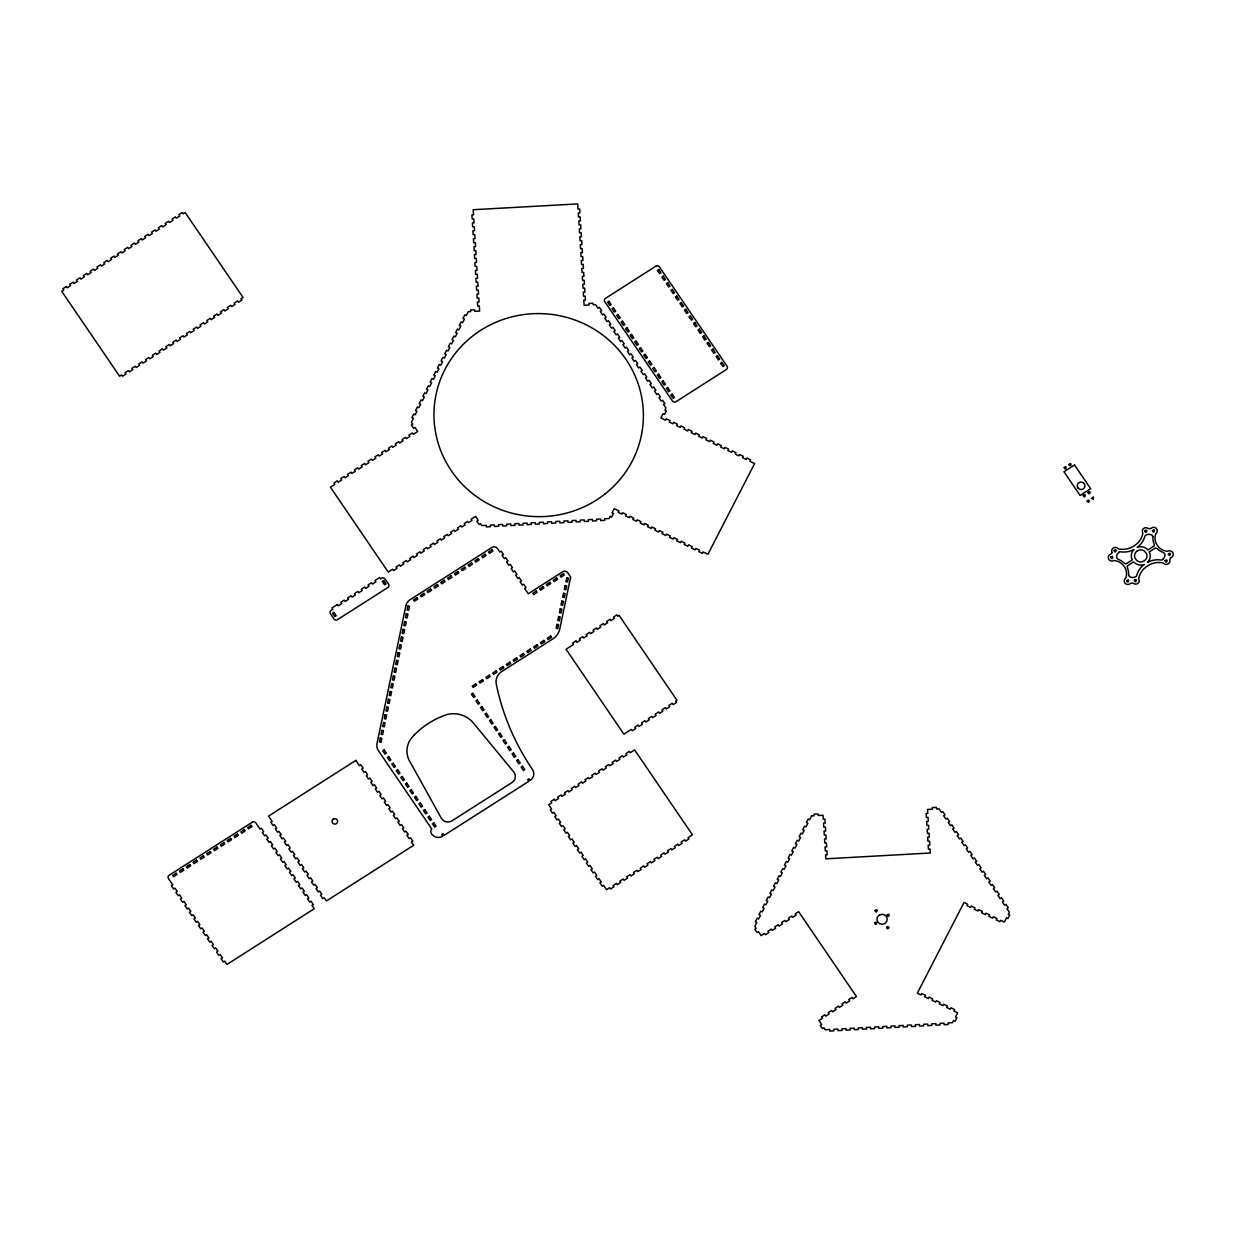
<?xml version="1.0" encoding="UTF-8"?>
<svg xmlns="http://www.w3.org/2000/svg" width="1235" height="1235" viewBox="0 0 1235 1235"><rect width="100%" height="100%" fill="white"/><g stroke="black" fill="none" stroke-linecap="round" stroke-linejoin="round"><path stroke-width="1.5" d="M1088.807 501.919C1090.551 498.029 1084.037 501.904 1088.699 502.012M887.147 926.759C885.279 931.159 892.056 926.636 887.178 926.744M1093.376 499.017L1093.376 496.933L1091.74 498.338M1093.16 499.094L1091.802 498.461M1111.979 552.601L1110.929 554.083A3.674 3.566 3.9 0 0 1108.582 558.93A3.674 3.566 3.9 0 0 1113.862 560.567A12.952 12.551 3.9 0 1 1124.22 566.479A12.952 12.551 3.9 0 1 1125.749 578.026A3.674 3.566 3.9 0 0 1125.224 583.368A3.674 3.566 3.9 0 0 1130.751 583.198L1133.082 583.244A3.69 3.566 3.9 0 0 1138.701 578.736A19.359 18.772 3.9 0 1 1147.562 565.908A19.359 18.772 3.9 0 1 1163.216 563.006A3.69 3.566 3.9 0 0 1169.73 559.856L1170.595 557.757A3.674 3.566 3.9 0 0 1172.941 552.909A3.674 3.566 3.9 0 0 1167.662 551.273A12.952 12.551 3.9 0 1 1157.303 545.361A12.952 12.551 3.9 0 1 1155.775 533.813A3.674 3.566 3.9 0 0 1156.3 528.472A3.674 3.566 3.9 0 0 1150.773 528.642L1148.442 528.595A3.69 3.566 3.9 0 0 1142.823 533.103L1142.884 533.165A19.359 18.772 3.9 0 1 1133.962 545.932A19.359 18.772 3.9 0 1 1118.308 548.834A3.69 3.566 3.9 0 0 1111.793 551.983L1111.979 552.601M1128.605 575.278L1129.716 576.776A5.913 5.743 3.9 0 0 1135.336 576.884L1135.891 576.56A2.007 1.945 3.9 0 0 1136.74 575.325L1136.895 574.784A21.242 20.594 3.9 0 1 1143.61 564.935L1144.336 564.364L1143.348 564.765A9.479 9.185 3.9 0 1 1134.162 562.496L1133.653 561.863L1127.339 565.908L1127.416 567.745A18.154 17.599 3.9 0 1 1128.62 575.016L1128.62 575.155M1152.919 536.438L1152.903 536.824A18.154 17.599 3.9 0 0 1154.108 544.095L1154.185 545.932L1147.871 549.976L1147.361 549.343A9.479 9.185 3.9 0 0 1138.176 547.074L1137.188 547.491L1137.914 546.904A21.242 20.594 3.9 0 0 1144.629 537.055L1144.783 536.515A2.007 1.945 3.9 0 1 1145.632 535.28L1146.188 534.956A5.913 5.743 3.9 0 1 1151.807 535.064L1152.919 536.438M875.136 910.581C876.927 915.058 878.564 907.169 875.136 910.581M1064.184 467.54C1065.928 471.863 1067.503 464.237 1064.184 467.54M1069.031 464.453C1070.76 468.76 1072.351 461.149 1069.031 464.453M1088.097 492.441C1089.826 496.748 1091.4 489.122 1088.097 492.441M1110.759 557.263C1112.55 561.74 1114.186 553.851 1110.759 557.263M1126.706 580.682C1128.497 585.143 1130.133 577.27 1126.706 580.682M1152.425 530.679C1154.216 535.141 1155.852 527.252 1152.425 530.679M1168.372 554.098C1170.162 558.56 1171.799 550.671 1168.372 554.098M887.162 914.965C888.613 919.55 890.852 911.8 887.162 914.965M1114.078 550.424C1115.375 555.055 1117.876 547.383 1114.078 550.424M1165.099 560.675C1166.396 565.306 1168.897 557.649 1165.099 560.675M1083.28 495.405C1084.5 499.882 1086.97 492.487 1083.28 495.405M405.883 605.752L376.999 743.547A9.818 9.525 3.9 0 0 378.435 750.71L431.756 828.978A4.307 4.168 3.9 0 0 431.54 833.887A8.182 7.935 3.9 0 0 442.871 836.157L441.744 834.505L443.103 833.625L444.229 835.292L528.812 781.323L527.669 779.655L529.043 778.791L530.17 780.443A8.182 7.935 3.9 0 0 532.47 769.467A246.29 238.756 3.9 0 1 496.316 684.298L496.208 683.773A12.412 12.026 3.9 0 1 501.58 671.67L552.724 639.02A16.287 15.793 3.9 0 0 559.779 628.986L570.663 577.023L567.791 572.793A3.674 3.566 3.9 0 0 562.697 571.774L528.256 593.757L524.628 588.447L526.002 587.582L523.748 584.263L522.374 585.128L520.12 581.808L521.479 580.944L519.225 577.625L517.866 578.505L515.597 575.186L516.971 574.306L514.702 571.002L513.343 571.867L511.089 568.548L512.448 567.683L510.194 564.364L508.82 565.229L506.566 561.925L507.925 561.045L505.671 557.726L504.312 558.606L502.043 555.287L503.417 554.422L501.148 551.103L499.789 551.968L497.535 548.649A4.091 3.967 3.9 0 0 491.87 547.506L410.113 599.685A9.88 9.571 3.9 0 0 405.883 605.752M380.241 738.082L379.423 741.973L381.028 742.297L381.847 738.406L380.241 738.082M381.862 730.317L381.044 734.207L382.649 734.532L383.467 730.641L381.862 730.317M383.498 722.552L382.68 726.442L384.286 726.767L385.088 722.876L383.498 722.552M385.119 714.787L384.301 718.677L385.907 718.986L386.725 715.111L385.119 714.787M386.756 707.022L385.938 710.897L387.543 711.221L388.346 707.346L386.756 707.022M388.377 699.257L387.558 703.132L389.164 703.456L389.982 699.581L388.377 699.257M389.998 691.492L389.195 695.367L390.8 695.691L391.603 691.801L389.998 691.492M391.634 683.711L390.816 687.602L392.421 687.926L393.239 684.036L391.634 683.711M393.255 675.946L392.452 679.837L394.058 680.161L394.86 676.271L393.255 675.946M394.891 668.181L394.073 672.072L395.679 672.396L396.497 668.505L394.891 668.181M396.512 660.416L395.709 664.306L397.315 664.615L398.118 660.74L396.512 660.416M398.149 652.651L397.33 656.526L398.936 656.85L399.754 652.975L398.149 652.651M399.769 644.886L398.967 648.761L400.557 649.085L401.375 645.21L399.769 644.886M401.406 637.106L400.588 640.996L402.193 641.32L403.011 637.43L401.406 637.106M403.027 629.341L402.224 633.231L403.814 633.555L404.632 629.665L403.027 629.341M404.663 621.575L403.845 625.466L405.45 625.79L406.269 621.9L404.663 621.575M406.284 613.81L405.481 617.701L407.071 618.025L407.89 614.135L406.284 613.81M407.921 606.045L407.102 609.92L408.708 610.244L409.526 606.37L407.921 606.045M556.985 624.37L556.167 628.26L557.772 628.584L558.59 624.694L556.985 624.37M558.606 616.605L557.788 620.479L559.393 620.804L560.211 616.929L558.606 616.605M560.242 608.84L559.424 612.714L561.03 613.039L561.848 609.164L560.242 608.84M561.863 601.075L561.045 604.949L562.651 605.274L563.469 601.399L561.863 601.075M563.5 593.294L562.681 597.184L564.287 597.508L565.09 593.618L563.5 593.294M565.121 585.529L564.302 589.419L565.908 589.743L566.726 585.853L565.121 585.529M566.757 577.764L565.939 581.654L567.544 581.978L568.347 578.088L566.757 577.764M874.673 922.885C875.847 927.531 878.548 919.936 874.673 922.885M1144.799 530.788C1145.879 535.465 1148.704 527.916 1144.799 530.788M1134.425 580.218C1135.521 584.896 1138.346 577.347 1134.425 580.218M610.198 516.4L609.117 518.515L604.656 518.762L604.749 520.352L600.673 520.583L600.581 518.993L596.49 519.225L596.598 520.799L592.507 521.031L592.414 519.441L588.323 519.673L588.431 521.263L584.34 521.479L584.248 519.904L580.157 520.12L580.265 521.71L576.174 521.942L576.081 520.352L571.99 520.583L572.098 522.158L568.007 522.39L567.915 520.815L563.824 521.031L563.932 522.621L559.841 522.853L559.748 521.263L555.673 521.494L555.765 523.069L551.69 523.3L551.582 521.71L547.506 521.942L547.599 523.532L543.524 523.748L543.415 522.173L539.34 522.39L539.433 523.98L535.357 524.211L535.249 522.621L531.173 522.853L531.266 524.427L527.191 524.659L527.083 523.069L523.007 523.3L523.1 524.89L519.024 525.107L518.916 523.532L514.841 523.763L514.933 525.338L510.858 525.57L510.765 523.98L506.674 524.211L506.782 525.801L502.691 526.017L502.599 524.443L498.508 524.659L498.616 526.249L494.525 526.481L494.432 524.89L490.341 525.122L490.449 526.697L486.358 526.928L486.266 525.338L481.82 525.585L480.461 523.594L479.103 524.474L476.849 521.155L478.207 520.29L475.521 516.354L471.091 519.179L472.002 520.506L468.59 522.683L467.679 521.355L464.267 523.532L465.178 524.86L461.767 527.036L460.856 525.709L457.459 527.885L458.355 529.213L454.943 531.39L454.048 530.062L450.636 532.239L451.531 533.566L448.12 535.743L447.224 534.415L443.813 536.592L444.708 537.92L441.312 540.096L440.401 538.769L436.989 540.945L437.9 542.258L434.488 544.434L433.578 543.122L430.166 545.299L431.077 546.611L427.665 548.788L426.754 547.476L423.358 549.637L424.253 550.964L420.842 553.141L419.946 551.813L416.535 553.99L417.43 555.318L414.018 557.494L413.123 556.167L409.711 558.343L410.622 559.671L407.21 561.848L406.3 560.52L402.888 562.697L403.799 564.024L400.387 566.201L399.476 564.874L396.065 567.05L396.975 568.378L393.564 570.555L392.668 569.227L388.222 572.067L330.409 487.177L334.839 484.336L333.929 483.008L337.34 480.832L338.251 482.159L341.663 479.983L340.752 478.655L344.164 476.494L345.074 477.806L348.486 475.629L347.575 474.317L350.987 472.14L351.882 473.453L355.294 471.276L354.399 469.964L357.81 467.787L358.706 469.115L362.117 466.938L361.222 465.61L364.634 463.434L365.529 464.761L368.941 462.585L368.03 461.257L371.442 459.08L372.352 460.408L375.764 458.231L374.853 456.904L378.265 454.727L379.176 456.055L382.588 453.878L381.677 452.55L385.088 450.374L385.984 451.701L389.396 449.525L388.5 448.197L391.912 446.02L392.807 447.348L396.219 445.171L395.323 443.844L398.72 441.667L399.631 442.994L403.042 440.818L402.131 439.49L405.543 437.313L406.454 438.641L409.866 436.464L408.955 435.137L412.366 432.96L413.277 434.288L417.708 431.463L415.006 427.495L413.632 428.36L411.379 425.041L412.737 424.176L411.394 422.185L413.37 418.325L411.903 417.615L413.74 414.065L415.192 414.775L417.029 411.24L415.562 410.529L417.384 406.979L418.85 407.689L420.672 404.154L419.205 403.444L421.027 399.893L422.493 400.603L424.315 397.068L422.849 396.358L424.67 392.807L426.137 393.517L427.958 389.982L426.507 389.272L428.329 385.721L429.795 386.431L431.617 382.896L430.15 382.186L431.972 378.636L433.439 379.346L435.26 375.81L433.794 375.1L435.615 371.55L437.082 372.26L438.904 368.725L437.437 368.015L439.274 364.464L440.725 365.174L442.562 361.639L441.096 360.929L442.917 357.378L444.384 358.088L446.206 354.553L444.739 353.843L446.561 350.292L448.027 351.002L449.849 347.467L448.382 346.757L450.204 343.207L451.67 343.917L453.492 340.381L452.041 339.671L453.863 336.121L455.329 336.831L457.151 333.296L455.684 332.585L457.506 329.035L458.972 329.745L460.794 326.21L459.327 325.5L461.149 321.949L462.616 322.659L464.437 319.124L462.971 318.414L464.808 314.863L466.259 315.573L468.235 311.745L470.705 311.591L470.597 310L474.688 309.784L474.78 311.359L479.628 311.096L479.304 305.94L477.667 306.033L477.42 302.081L479.056 301.988L478.81 298.021L477.173 298.114L476.911 294.162L478.547 294.069L478.3 290.101L476.664 290.194L476.417 286.242L478.053 286.149L477.791 282.182L476.17 282.275L475.907 278.323L477.544 278.23L477.297 274.263L475.66 274.355L475.413 270.403L477.05 270.311L476.787 266.343L475.166 266.436L474.904 262.484L476.54 262.391L476.293 258.424L474.657 258.516L474.41 254.564L476.046 254.472L475.784 250.504L474.163 250.597L473.9 246.645L475.537 246.552L475.29 242.585L473.653 242.677L473.406 238.725L475.043 238.633L474.78 234.665L473.159 234.758L472.897 230.806L474.533 230.713L474.286 226.746L472.65 226.839L472.403 222.887L474.039 222.794L473.777 218.827L472.156 218.919L471.894 214.967L473.53 214.875L473.206 209.718L577.718 203.914L578.042 209.07L579.678 208.977L579.925 212.929L578.289 213.022L578.551 216.989L580.172 216.897L580.435 220.849L578.798 220.941L579.045 224.909L580.682 224.816L580.929 228.768L579.292 228.861L579.555 232.828L581.176 232.736L581.438 236.688L579.802 236.78L580.049 240.748L581.685 240.655L581.932 244.607L580.296 244.7L580.558 248.667L582.179 248.575L582.441 252.527L580.805 252.619L581.052 256.587L582.688 256.494L582.935 260.446L581.299 260.539L581.562 264.506L583.198 264.413L583.445 268.365L581.808 268.458L582.056 272.426L583.692 272.333L583.939 276.285L582.318 276.378L582.565 280.345L584.201 280.252L584.448 284.204L582.812 284.297L583.059 288.264L584.695 288.172L584.942 292.139L583.321 292.216L583.568 296.184L585.205 296.091L585.452 300.059L583.815 300.136L584.14 305.292L589.033 305.014L588.925 303.44L593.016 303.208L593.109 304.798L595.579 304.675L598.018 308.271L599.392 307.407L601.646 310.711L600.287 311.591L602.541 314.91L603.9 314.03L606.169 317.349L604.795 318.213L607.064 321.532L608.423 320.668L610.677 323.987L609.318 324.851L611.572 328.17L612.946 327.29L615.2 330.609L613.841 331.489L616.095 334.793L617.454 333.929L619.708 337.248L618.349 338.112L620.603 341.431L621.977 340.567L624.231 343.87L622.872 344.75L625.126 348.069L626.485 347.189L628.754 350.508L627.38 351.373L629.649 354.692L631.008 353.827L633.262 357.147L631.903 358.011L634.157 361.33L635.531 360.45L637.785 363.769L636.426 364.649L638.68 367.953L640.039 367.088L642.308 370.407L640.934 371.272L643.203 374.591L644.562 373.726L646.816 377.03L645.457 377.91L647.711 381.229L649.085 380.349L651.339 383.668L649.965 384.533L652.234 387.852L653.593 386.987L655.847 390.306L654.488 391.171L656.742 394.49L658.116 393.61L660.37 396.929L659.011 397.809L661.265 401.113L662.624 400.248L664.893 403.567L663.519 404.432L665.974 408.044L664.893 410.174L666.344 410.885L664.523 414.42L663.056 413.71L660.895 417.924L665.65 420.24L666.391 418.819L670.049 420.595L669.324 422.015L672.982 423.806L673.708 422.385L677.367 424.176L676.641 425.581L680.3 427.372L681.025 425.952L684.684 427.742L683.958 429.147L687.617 430.938L688.358 429.518L692.017 431.308L691.291 432.729L694.95 434.504L695.675 433.084L699.334 434.874L698.609 436.295L702.267 438.07L702.993 436.65L706.652 438.44L705.926 439.861L709.585 441.636L710.326 440.216L713.984 442.006L713.243 443.427L716.917 445.202L717.643 443.782L721.302 445.573L720.576 446.993L724.235 448.768L724.96 447.363L728.619 449.139L727.894 450.559L731.552 452.334L732.293 450.929L735.952 452.705L735.211 454.125L738.885 455.9L739.611 454.495L743.269 456.271L742.544 457.691L746.202 459.482L746.928 458.062L750.587 459.837L749.861 461.257L754.616 463.573L707.933 554.268L703.178 551.952L702.437 553.373L698.778 551.582L699.504 550.162L695.845 548.386L695.12 549.807L691.461 548.016L692.187 546.596L688.528 544.82L687.802 546.24L684.128 544.45L684.869 543.029L681.211 541.254L680.47 542.674L676.811 540.884L677.536 539.463L673.878 537.688L673.152 539.108L669.494 537.318L670.219 535.897L666.56 534.122L665.835 535.527L662.176 533.752L662.902 532.331L659.243 530.556L658.502 531.961L654.843 530.185L655.584 528.765L651.91 526.99L651.185 528.395L647.526 526.619L648.251 525.199L644.593 523.408L643.867 524.829L640.209 523.053L640.934 521.633L637.275 519.842L636.534 521.263L632.876 519.487L633.617 518.067L629.943 516.276L629.217 517.697L625.558 515.921L626.284 514.501L622.625 512.71L621.9 514.13L618.241 512.355L618.967 510.935L614.212 508.619L612.02 512.849L613.486 513.559L611.665 517.11L610.198 516.4M811.642 815.887L809.681 819.747L808.215 819.037L806.393 822.587L807.86 823.297L806.038 826.832L804.572 826.122L802.75 829.673L804.201 830.383L802.38 833.918L800.913 833.208L799.091 836.759L800.558 837.469L798.736 841.004L797.27 840.294L795.448 843.845L796.915 844.555L795.093 848.09L793.626 847.38L791.805 850.93L793.271 851.641L791.434 855.176L789.983 854.466L788.146 858.016L789.613 858.726L787.791 862.262L786.324 861.551L784.503 865.102L785.969 865.812L784.148 869.347L782.681 868.637L780.86 872.188L782.326 872.898L780.505 876.433L779.038 875.723L777.216 879.258L778.667 879.984L776.846 883.519L775.379 882.809L773.558 886.344L775.024 887.07L773.203 890.605L771.736 889.895L769.914 893.43L771.381 894.155L769.559 897.691L768.093 896.98L766.271 900.516L767.738 901.241L765.901 904.776L764.45 904.066L762.612 907.601L764.079 908.327L762.257 911.862L760.791 911.152L758.969 914.687L760.436 915.413L758.614 918.948L757.148 918.238L755.326 921.773L756.793 922.499L754.801 926.343L756.16 928.365L754.801 929.229L757.055 932.548L758.429 931.669L761.115 935.621L764.527 933.444L765.422 934.771L768.834 932.595L767.938 931.267L771.335 929.091L772.245 930.418L775.657 928.241L774.746 926.914L778.158 924.737L779.069 926.065L782.481 923.888L781.57 922.56L784.981 920.384L785.892 921.711L789.288 919.535L788.393 918.207L791.805 916.03L792.7 917.358L796.112 915.181L795.216 913.854L798.628 911.677L856.442 996.568L853.03 998.745L852.135 997.417L848.723 999.594L849.618 1000.921L846.207 1003.098L845.311 1001.77L841.899 1003.947L842.81 1005.275L839.399 1007.451L838.488 1006.124L835.076 1008.3L835.987 1009.628L832.575 1011.805L831.664 1010.477L828.253 1012.654L829.164 1013.981L825.752 1016.158L824.857 1014.83L821.445 1017.007L822.34 1018.335L818.928 1020.511L821.63 1024.463L820.272 1025.343L822.525 1028.662L823.884 1027.782L825.242 1029.758L829.673 1029.496L829.781 1031.086L833.857 1030.854L833.764 1029.28L837.839 1029.048L837.947 1030.623L842.023 1030.407L841.915 1028.817L846.006 1028.585L846.099 1030.175L850.189 1029.944L850.081 1028.369L854.172 1028.138L854.265 1029.728L858.356 1029.496L858.248 1027.906L862.339 1027.69L862.431 1029.264L866.522 1029.048L866.414 1027.458L870.505 1027.227L870.598 1028.817L874.689 1028.585L874.581 1027.011L878.672 1026.779L878.764 1028.369L882.855 1028.138L882.747 1026.547L886.823 1026.331L886.931 1027.906L891.006 1027.69L890.914 1026.1L894.989 1025.868L895.097 1027.458L899.173 1027.227L899.08 1025.652L903.155 1025.42L903.264 1026.995L907.339 1026.779L907.246 1025.189L911.322 1024.957L911.43 1026.547L915.505 1026.316L915.413 1024.741L919.488 1024.51L919.596 1026.1L923.672 1025.868L923.579 1024.278L927.655 1024.062L927.763 1025.637L931.838 1025.42L931.73 1023.83L935.821 1023.599L935.914 1025.189L940.005 1024.957L939.897 1023.383L943.988 1023.151L944.08 1024.741L948.171 1024.51L948.063 1022.92L952.525 1022.688L953.621 1020.542L955.087 1021.252L956.909 1017.702L955.442 1016.992L957.619 1012.777L953.96 1010.986L954.686 1009.582L951.027 1007.791L950.286 1009.211L946.628 1007.42L947.353 1006.016L943.694 1004.225L942.969 1005.645L939.31 1003.854L940.036 1002.434L936.377 1000.659L935.651 1002.079L931.993 1000.288L932.718 998.868L929.06 997.093L928.319 998.513L924.66 996.722L925.401 995.302L921.727 993.527L921.001 994.947L917.343 993.156L964.026 902.461L967.7 904.252L966.959 905.656L970.633 907.447L971.358 906.027L975.017 907.818L974.291 909.222L977.95 911.013L978.676 909.593L982.334 911.384L981.609 912.804L985.268 914.579L985.993 913.159L989.667 914.95L988.926 916.37L992.585 918.145L993.326 916.725L996.985 918.516L996.259 919.936L999.918 921.711L1000.643 920.291L1004.302 922.082L1006.479 917.852L1007.945 918.562L1009.767 915.027L1008.3 914.301L1009.381 912.217L1006.926 908.605L1008.285 907.725L1006.031 904.406L1004.657 905.286L1002.403 901.967L1003.777 901.102L1001.508 897.783L1000.149 898.648L997.895 895.329L999.254 894.464L997 891.145L995.626 892.025L993.372 888.706L994.731 887.826L992.477 884.522L991.118 885.387L988.849 882.068L990.223 881.203L987.954 877.884L986.595 878.749L984.341 875.445L985.7 874.565L983.446 871.246L982.072 872.126L979.818 868.807L981.177 867.943L978.923 864.624L977.564 865.488L975.295 862.169L976.669 861.304L974.415 857.985L973.041 858.865L970.787 855.546L972.146 854.666L969.892 851.363L968.533 852.227L966.264 848.908L967.638 848.044L965.369 844.725L964.01 845.589L961.756 842.285L963.115 841.405L960.861 838.086L959.487 838.966L957.233 835.647L958.592 834.783L956.338 831.464L954.979 832.328L952.71 829.009L954.084 828.145L951.814 824.826L950.456 825.706L948.202 822.387L949.561 821.507L947.307 818.203L945.933 819.067L943.679 815.748L945.037 814.884L942.784 811.565L941.425 812.429L938.971 808.832L936.485 808.956L936.392 807.366L932.301 807.597L932.41 809.187L927.547 809.45L927.809 813.417L926.173 813.51L926.42 817.462L928.056 817.369L928.303 821.337L926.667 821.429L926.929 825.381L928.55 825.289L928.813 829.256L927.176 829.349L927.423 833.301L929.06 833.208L929.307 837.176L927.67 837.268L927.933 841.22L929.554 841.128L929.816 845.095L928.18 845.188L928.427 849.14L930.063 849.047L930.31 853.014L825.798 858.819L825.551 854.852L827.188 854.774L826.925 850.807L825.304 850.9L825.042 846.932L826.678 846.855L826.431 842.887L824.795 842.98L824.548 839.013L826.184 838.936L825.922 834.968L824.301 835.061L824.038 831.093L825.675 831.001L825.428 827.049L823.791 827.141L823.544 823.174L825.181 823.081L824.918 819.129L823.297 819.222L823.035 815.254L818.157 815.532L818.064 813.942L813.973 814.174L814.081 815.764L811.642 815.887M414.327 734.84L412.722 736.585A22.292 21.613 3.9 0 0 410.73 763.076L441.312 818.218A7.41 7.178 3.9 0 0 451.933 820.858L512.016 782.527A7.41 7.194 3.9 0 0 513.76 771.998L473.422 723.046A25.472 24.685 3.9 0 0 447.487 714.401L445.217 715.127A83.872 81.309 3.9 0 0 414.327 734.84M1137.111 551.026L1135.938 552.107A6.221 6.021 3.9 0 0 1134.95 558.05L1136.848 560.582A6.221 6.021 3.9 0 0 1142.992 561.554L1145.586 559.733A6.221 6.021 3.9 0 0 1146.574 553.789L1144.675 551.258A6.221 6.021 3.9 0 0 1138.531 550.285L1137.111 551.026M604.764 494.154L603.776 494.926A104.728 101.517 3.9 0 1 451.377 470.828A104.728 101.517 3.9 0 1 488.581 325.747L489.708 325.175A104.728 101.517 3.9 0 1 625.991 359.416A104.728 101.517 3.9 0 1 604.764 494.154M333.388 819.021L332.802 819.469A2.825 2.732 3.9 0 0 336.213 823.776L336.8 823.344A2.825 2.732 3.9 0 0 333.388 819.021M1119.25 552.122L1118.725 552.493A5.913 5.743 3.9 0 0 1116.61 557.525L1117.845 559.193A18.154 17.599 3.9 0 1 1124.282 563.129L1125.996 563.916L1132.31 559.903L1131.646 558.39A9.479 9.185 3.9 0 1 1133.962 549.498L1133.329 549.837A21.242 20.594 3.9 0 1 1121.318 551.937L1120.763 551.844A2.007 1.945 3.9 0 0 1119.25 552.122M1162.799 559.347L1162.274 559.717A2.007 1.945 3.9 0 1 1160.761 559.995L1160.205 559.903A21.242 20.594 3.9 0 0 1148.195 562.002L1147.562 562.342A9.479 9.185 3.9 0 0 1149.878 553.45L1149.214 551.937L1155.528 547.923L1157.241 548.711A18.154 17.599 3.9 0 0 1163.679 552.647L1164.914 554.314A5.913 5.743 3.9 0 1 1162.799 559.347M66.304 286.52L62.892 288.697L63.803 290.024L61.75 291.337L119.579 376.227L121.617 374.915L122.527 376.243L125.939 374.066L125.028 372.738L128.44 370.562L129.335 371.889L132.747 369.713L131.852 368.385L135.263 366.208L136.159 367.536L139.57 365.359L138.675 364.032L142.071 361.855L142.982 363.183L146.394 361.006L145.483 359.678L148.895 357.502L149.805 358.829L153.217 356.653L152.306 355.325L155.718 353.148L156.629 354.476L160.025 352.299L159.13 350.972L162.541 348.795L163.437 350.123L166.849 347.946L165.953 346.618L169.365 344.442L170.26 345.769L173.672 343.592L172.761 342.265L176.173 340.104L177.084 341.416L180.495 339.239L179.584 337.927L182.996 335.75L183.907 337.062L187.319 334.901L186.408 333.574L189.819 331.397L190.715 332.724L194.127 330.548L193.231 329.22L196.643 327.043L197.538 328.371L200.95 326.194L200.055 324.867L203.466 322.69L204.362 324.018L207.773 321.841L206.862 320.513L210.274 318.337L211.185 319.664L214.597 317.488L213.686 316.16L217.098 313.983L218.008 315.311L221.42 313.134L220.509 311.807L223.921 309.63L224.816 310.958L228.228 308.781L227.333 307.453L230.744 305.277L231.64 306.604L235.051 304.427L234.156 303.1L237.552 300.923L238.463 302.251L241.875 300.074L240.964 298.747L243.017 297.434L185.188 212.543L183.15 213.856L182.24 212.528L178.828 214.705L179.739 216.032L176.327 218.209L175.416 216.881L172.02 219.058L172.915 220.386L169.504 222.562L168.608 221.235L165.197 223.411L166.092 224.739L162.68 226.916L161.785 225.588L158.373 227.765L159.284 229.093L155.872 231.269L154.962 229.942L151.55 232.118L152.461 233.446L149.049 235.623L148.138 234.295L144.727 236.472L145.637 237.799L142.226 239.976L141.33 238.648L137.919 240.825L138.814 242.153L135.402 244.329L134.507 243.002L131.095 245.178L131.991 246.506L128.594 248.683L127.684 247.355L124.272 249.532L125.183 250.859L121.771 253.036L120.86 251.708L117.448 253.885L118.359 255.213L114.948 257.389L114.037 256.062L110.641 258.238L111.536 259.566L108.124 261.743L107.229 260.415L103.817 262.592L104.713 263.92L101.301 266.081L100.406 264.769L96.994 266.945L97.889 268.257L94.493 270.434L93.582 269.122L90.17 271.299L91.081 272.611L87.67 274.787L86.759 273.46L83.347 275.637L84.258 276.964L80.846 279.141L79.935 277.813L76.539 279.99L77.434 281.318L74.023 283.494L73.127 282.167L69.716 284.343L70.611 285.671L67.199 287.848L66.304 286.52M655.955 266.127L605.459 298.361A2.439 2.362 3.9 0 0 604.764 301.633L672.488 401.051A2.455 2.377 3.9 0 0 675.9 401.745L726.365 369.527A2.455 2.377 3.9 0 0 727.06 366.239L659.336 266.806A2.439 2.362 3.9 0 0 655.955 266.127M608.948 301.294L607.589 302.174L609.843 305.493L611.202 304.613L608.948 301.294M658.734 269.523L657.375 270.388L659.629 273.707L660.987 272.842L658.734 269.523M613.471 307.932L612.097 308.796L614.351 312.115L615.725 311.251L613.471 307.932M663.257 276.161L661.883 277.026L664.152 280.345L665.511 279.465L663.257 276.161M617.979 314.57L616.62 315.434L618.874 318.753L620.232 317.874L617.979 314.57M667.764 282.784L666.406 283.664L668.66 286.968L670.018 286.103L667.764 282.784M622.502 321.193L621.128 322.073L623.397 325.376L624.756 324.512L622.502 321.193M672.288 289.422L670.914 290.287L673.183 293.606L674.542 292.741L672.288 289.422M627.01 327.831L625.651 328.695L627.905 332.014L629.279 331.15L627.01 327.831M676.795 296.045L675.437 296.925L677.691 300.244L679.065 299.364L676.795 296.045M631.533 334.453L630.174 335.333L632.428 338.652L633.787 337.772L631.533 334.453M681.319 302.683L679.96 303.548L682.214 306.867L683.572 306.002L681.319 302.683M636.056 341.092L634.682 341.956L636.951 345.275L638.31 344.411L636.056 341.092M685.842 309.321L684.468 310.186L686.737 313.505L688.096 312.625L685.842 309.321M640.564 347.73L639.205 348.594L641.459 351.913L642.833 351.033L640.564 347.73M690.35 315.944L688.991 316.824L691.245 320.127L692.619 319.263L690.35 315.944M645.087 354.352L643.728 355.232L645.982 358.536L647.341 357.671L645.087 354.352M694.873 322.582L693.514 323.447L695.768 326.766L697.127 325.901L694.873 322.582M649.595 360.99L648.236 361.855L650.49 365.174L651.864 364.31L649.595 360.99M699.396 329.22L698.022 330.085L700.276 333.404L701.65 332.524L699.396 329.22M654.118 367.613L652.759 368.493L655.013 371.812L656.372 370.932L654.118 367.613M703.904 335.843L702.545 336.707L704.799 340.026L706.158 339.162L703.904 335.843M658.641 374.251L657.267 375.116L659.536 378.435L660.895 377.57L658.641 374.251M708.427 342.481L707.053 343.345L709.322 346.664L710.681 345.8L708.427 342.481M663.149 380.889L661.79 381.754L664.044 385.073L665.418 384.193L663.149 380.889M712.935 349.104L711.576 349.984L713.83 353.303L715.204 352.423L712.935 349.104M667.672 387.512L666.313 388.392L668.567 391.696L669.926 390.831L667.672 387.512M717.458 355.742L716.099 356.606L718.353 359.925L719.712 359.061L717.458 355.742M337.417 604.486L331.968 607.975L332.863 609.303L331.103 610.414A2.455 2.377 3.9 0 0 330.409 613.718L334.021 619.028A2.455 2.377 3.9 0 0 337.433 619.708L387.898 587.49A2.455 2.377 3.9 0 0 388.593 584.201L384.98 578.891A2.455 2.377 3.9 0 0 381.569 578.212L380.55 578.86L379.639 577.532L374.931 580.543L375.841 581.87L372.43 584.047L371.519 582.719L368.107 584.896L369.018 586.224L365.606 588.4L364.695 587.073L361.284 589.249L362.195 590.577L358.783 592.754L357.888 591.426L354.476 593.603L355.371 594.93L351.96 597.107L351.064 595.779L347.652 597.956L348.548 599.284L345.136 601.46L344.241 600.133L340.829 602.31L341.74 603.637L338.328 605.814L337.417 604.486M672.195 394.15L670.821 395.015L673.09 398.334L674.449 397.469L672.195 394.15M721.981 362.38L720.607 363.244L722.876 366.563L724.235 365.683L721.981 362.38M333.898 612.375L332.539 613.255L334.793 616.574L336.167 615.694L333.898 612.375M383.699 580.604L382.325 581.469L384.579 584.788L385.953 583.923L383.699 580.604M416.951 597.709L413.54 599.886L414.435 601.213L417.847 599.037L416.951 597.709M423.775 593.356L420.363 595.532L421.258 596.86L424.67 594.683L423.775 593.356M430.583 589.002L427.171 591.179L428.082 592.507L431.494 590.33L430.583 589.002M437.406 584.649L433.994 586.826L434.905 588.153L438.317 585.977L437.406 584.649M444.229 580.296L440.818 582.472L441.729 583.8L445.125 581.623L444.229 580.296M451.053 575.942L447.641 578.119L448.537 579.447L451.948 577.27L451.053 575.942M457.861 571.589L454.465 573.766L455.36 575.093L458.772 572.917L457.861 571.589M464.684 567.236L461.272 569.412L462.183 570.74L465.595 568.563L464.684 567.236M471.508 562.882L468.096 565.059L469.007 566.386L472.418 564.21L471.508 562.882M478.331 558.529L474.919 560.705L475.815 562.033L479.226 559.856L478.331 558.529M485.154 554.175L481.743 556.352L482.638 557.68L486.05 555.503L485.154 554.175M491.962 549.822L488.566 551.999L489.461 553.326L492.873 551.15L491.962 549.822M536.206 591.056L532.794 593.232L533.69 594.56L537.101 592.383L536.206 591.056M543.014 586.702L539.602 588.879L540.513 590.207L543.925 588.03L543.014 586.702M549.837 582.349L546.426 584.525L547.337 585.853L550.748 583.676L549.837 582.349M556.661 577.995L553.249 580.172L554.144 581.5L557.556 579.323L556.661 577.995M563.484 573.642L560.072 575.819L560.968 577.146L564.38 574.97L563.484 573.642M252.372 822.155L169.149 875.26A2.455 2.377 3.9 0 0 168.469 878.564L172.761 884.862L171.387 885.727L173.641 889.046L175.015 888.181L177.269 891.485L175.91 892.365L178.164 895.684L179.523 894.804L181.792 898.123L180.418 898.987L182.687 902.306L184.046 901.442L186.3 904.761L184.941 905.625L187.195 908.945L188.569 908.065L190.823 911.384L189.464 912.264L191.718 915.567L193.077 914.703L195.346 918.022L193.972 918.886L196.242 922.205L197.6 921.341L199.854 924.644L198.495 925.524L200.749 928.843L202.123 927.964L204.377 931.283L203.019 932.147L205.272 935.466L206.631 934.602L208.885 937.921L207.526 938.785L209.78 942.104L211.154 941.224L213.408 944.543L212.05 945.423L214.303 948.727L215.662 947.862L217.931 951.182L216.557 952.046L218.827 955.365L220.185 954.501L222.439 957.804L221.08 958.684L223.334 962.003L224.708 961.123L226.962 964.442L314.261 908.728L312.007 905.409L313.366 904.545L311.112 901.226L309.738 902.09L307.484 898.787L308.843 897.907L306.589 894.588L305.23 895.468L302.961 892.149L304.335 891.284L302.066 887.965L300.707 888.829L298.453 885.51L299.812 884.646L297.558 881.327L296.184 882.207L293.93 878.888L295.288 878.008L293.035 874.704L291.676 875.569L289.407 872.25L290.781 871.385L288.511 868.066L287.153 868.931L284.899 865.627L286.258 864.747L284.004 861.428L282.645 862.308L280.376 858.989L281.75 858.124L279.481 854.805L278.122 855.67L275.868 852.351L277.227 851.486L274.973 848.167L273.599 849.047L271.345 845.728L272.703 844.848L270.45 841.544L269.091 842.409L266.822 839.09L268.196 838.225L265.926 834.906L264.568 835.771L262.314 832.467L263.673 831.587L261.419 828.268L260.045 829.148L255.753 822.834A2.439 2.362 3.9 0 0 252.372 822.155M176.08 873.222L172.668 875.399L173.579 876.726L176.975 874.55L176.08 873.222M182.904 868.869L179.492 871.045L180.387 872.373L183.799 870.196L182.904 868.869M189.727 864.515L186.315 866.692L187.211 868.02L190.622 865.843L189.727 864.515M196.535 860.162L193.123 862.339L194.034 863.666L197.446 861.49L196.535 860.162M203.358 855.809L199.947 857.985L200.857 859.313L204.269 857.136L203.358 855.809M210.182 851.455L206.77 853.632L207.681 854.96L211.077 852.783L210.182 851.455M217.005 847.102L213.593 849.279L214.489 850.606L217.9 848.43L217.005 847.102M223.813 842.749L220.417 844.925L221.312 846.253L224.724 844.076L223.813 842.749M230.636 838.395L227.225 840.572L228.135 841.899L231.547 839.723L230.636 838.395M237.46 834.042L234.048 836.218L234.959 837.546L238.37 835.369L237.46 834.042M244.283 829.688L240.871 831.865L241.767 833.193L245.178 831.016L244.283 829.688M251.106 825.335L247.695 827.512L248.59 828.839L252.002 826.663L251.106 825.335M355.865 760.389L268.566 816.103L272.179 821.399L270.82 822.278L273.074 825.597L274.432 824.718L276.702 828.037L275.328 828.901L277.597 832.22L278.956 831.356L281.209 834.675L279.851 835.539L282.105 838.858L283.479 837.978L285.733 841.297L284.359 842.177L286.628 845.481L287.987 844.616L290.24 847.936L288.882 848.8L291.136 852.119L292.51 851.255L294.764 854.558L293.405 855.438L295.659 858.757L297.017 857.877L299.287 861.196L297.913 862.061L300.182 865.38L301.541 864.515L303.795 867.834L302.436 868.699L304.69 872.018L306.064 871.138L308.318 874.457L306.959 875.337L309.213 878.641L310.572 877.776L312.841 881.095L311.467 881.96L313.736 885.279L315.095 884.414L317.349 887.718L315.99 888.598L318.244 891.917L319.618 891.037L321.872 894.356L320.498 895.221L322.767 898.54L324.126 897.675L326.38 900.994L413.679 845.28L411.425 841.961L412.783 841.081L410.529 837.778L409.171 838.642L406.902 835.323L408.276 834.459L406.006 831.14L404.648 832.004L402.394 828.7L403.752 827.821L401.498 824.501L400.125 825.381L397.871 822.062L399.245 821.198L396.975 817.879L395.617 818.743L393.363 815.424L394.721 814.56L392.468 811.241L391.094 812.121L388.84 808.801L390.198 807.922L387.944 804.618L386.586 805.482L384.317 802.163L385.69 801.299L383.421 797.98L382.063 798.844L379.809 795.541L381.167 794.661L378.913 791.342L377.539 792.222L375.286 788.903L376.644 788.038L374.39 784.719L373.032 785.583L370.762 782.264L372.136 781.4L369.867 778.081L368.509 778.961L366.255 775.642L367.613 774.762L365.359 771.458L363.985 772.323L361.731 769.004L363.105 768.139L360.836 764.82L359.478 765.685L355.865 760.389M475.676 683.928L472.264 686.089L473.159 687.416L476.571 685.24L475.676 683.928M482.499 679.574L479.087 681.751L479.983 683.063L483.394 680.886L482.499 679.574M489.307 675.221L485.911 677.398L486.806 678.71L490.218 676.548L489.307 675.221M496.13 670.867L492.719 673.044L493.629 674.372L497.041 672.195L496.13 670.867M502.954 666.514L499.542 668.691L500.453 670.018L503.865 667.842L502.954 666.514M509.777 662.161L506.365 664.337L507.261 665.665L510.673 663.488L509.777 662.161M516.601 657.807L513.189 659.984L514.084 661.312L517.496 659.135L516.601 657.807M523.408 653.454L519.997 655.631L520.908 656.958L524.319 654.782L523.408 653.454M530.232 649.101L526.82 651.277L527.731 652.605L531.143 650.428L530.232 649.101M537.055 644.747L533.644 646.924L534.554 648.251L537.951 646.075L537.055 644.747M543.879 640.394L540.467 642.571L541.362 643.898L544.774 641.721L543.879 640.394M550.687 636.04L547.29 638.217L548.186 639.545L551.597 637.368L550.687 636.04M384.147 749.938L382.788 750.818L385.042 754.137L386.401 753.257L384.147 749.938M472.804 693.36L471.446 694.224L473.7 697.543L475.074 696.679L472.804 693.36M388.67 756.576L387.296 757.441L389.565 760.76L390.924 759.895L388.67 756.576M477.327 699.998L475.969 700.862L478.223 704.182L479.581 703.302L477.327 699.998M576.004 641.011L572.592 643.188L573.503 644.516L566.062 649.27L623.891 734.161L631.317 729.406L632.227 730.734L635.624 728.557L634.728 727.23L638.14 725.053L639.035 726.381L642.447 724.204L641.552 722.876L644.963 720.7L645.859 722.027L649.27 719.851L648.375 718.523L651.771 716.346L652.682 717.674L656.094 715.497L655.183 714.17L658.595 711.993L659.505 713.321L662.917 711.144L662.006 709.816L665.418 707.64L666.329 708.967L669.725 706.79L668.83 705.463L672.241 703.286L673.137 704.614L676.548 702.437L675.653 701.11L676.95 700.291L619.121 615.4L617.824 616.234L616.929 614.906L613.517 617.083L614.413 618.411L611.001 620.587L610.105 619.26L606.694 621.437L607.589 622.749L604.193 624.925L603.282 623.613L599.87 625.79L600.781 627.102L597.369 629.279L596.459 627.967L593.047 630.128L593.958 631.456L590.546 633.632L589.635 632.305L586.239 634.481L587.134 635.809L583.723 637.986L582.827 636.658L579.416 638.835L580.311 640.162L576.899 642.339L576.004 641.011M393.178 763.215L391.819 764.079L394.073 767.398L395.447 766.518L393.178 763.215M481.835 706.621L480.477 707.501L482.731 710.804L484.105 709.94L481.835 706.621M397.701 769.837L396.342 770.717L398.596 774.021L399.955 773.156L397.701 769.837M486.358 713.259L485 714.123L487.254 717.442L488.612 716.578L486.358 713.259M402.209 776.475L400.85 777.34L403.104 780.659L404.478 779.794L402.209 776.475M490.882 719.881L489.508 720.761L491.777 724.081L493.135 723.201L490.882 719.881M406.732 783.098L405.373 783.978L407.627 787.297L408.986 786.417L406.732 783.098M495.389 726.52L494.031 727.384L496.285 730.703L497.659 729.839L495.389 726.52M411.255 789.736L409.881 790.601L412.15 793.92L413.509 793.055L411.255 789.736M499.913 733.158L498.554 734.022L500.808 737.341L502.166 736.461L499.913 733.158M415.763 796.374L414.404 797.239L416.658 800.558L418.032 799.678L415.763 796.374M504.436 739.78L503.062 740.66L505.331 743.964L506.69 743.1L504.436 739.78M420.286 802.997L418.927 803.877L421.181 807.181L422.54 806.316L420.286 802.997M508.943 746.419L507.585 747.283L509.839 750.602L511.213 749.738L508.943 746.419M424.809 809.635L423.435 810.5L425.704 813.819L427.063 812.954L424.809 809.635M513.467 753.041L512.093 753.921L514.362 757.24L515.721 756.36L513.467 753.041M429.317 816.258L427.958 817.138L430.212 820.457L431.586 819.577L429.317 816.258M517.974 759.679L516.616 760.544L518.87 763.863L520.244 762.998L517.974 759.679M433.84 822.896L432.466 823.76L434.735 827.079L436.094 826.215L433.84 822.896M522.498 766.317L521.139 767.182L523.393 770.501L524.751 769.621L522.498 766.317M1074.527 465.008L1063.953 471.755L1080.085 495.436L1090.644 488.69L1074.527 465.008M554.268 799.307L550.856 801.484L551.767 802.812L548.695 804.772L551.628 809.079L550.27 809.944L552.524 813.263L553.882 812.398L556.151 815.717L554.777 816.582L557.047 819.901L558.405 819.021L560.659 822.34L559.301 823.205L561.554 826.524L562.928 825.659L565.182 828.978L563.824 829.843L566.078 833.162L567.436 832.297L569.69 835.601L568.332 836.481L570.585 839.8L571.959 838.92L574.213 842.239L572.855 843.104L575.109 846.423L576.467 845.558L578.736 848.877L577.362 849.742L579.632 853.061L580.99 852.181L583.244 855.5L581.886 856.38L584.14 859.683L585.513 858.819L587.767 862.138L586.409 863.003L588.663 866.322L590.021 865.457L592.291 868.761L590.917 869.641L593.186 872.96L594.544 872.08L596.798 875.399L595.44 876.263L597.694 879.582L599.068 878.718L601.321 882.037L599.948 882.901L602.217 886.221L603.575 885.341L606.509 889.663L609.581 887.703L610.491 889.03L613.903 886.854L612.992 885.526L616.404 883.349L617.299 884.677L620.711 882.5L619.816 881.172L623.227 878.996L624.123 880.323L627.534 878.147L626.639 876.819L630.051 874.642L630.946 875.97L634.358 873.793L633.447 872.466L636.859 870.289L637.769 871.617L641.181 869.44L640.27 868.112L643.682 865.936L644.593 867.263L647.989 865.087L647.094 863.759L650.505 861.582L651.401 862.91L654.812 860.733L653.917 859.406L657.329 857.229L658.224 858.557L661.636 856.38L660.74 855.052L664.137 852.876L665.048 854.203L668.459 852.026L667.548 850.699L670.96 848.522L671.871 849.85L675.283 847.673L674.372 846.346L677.783 844.169L678.694 845.496L682.09 843.32L681.195 841.992L684.607 839.815L685.502 841.143L688.914 838.966L688.019 837.639L692.449 834.814L634.62 749.923L630.19 752.748L629.294 751.42L625.883 753.597L626.778 754.925L623.366 757.101L622.471 755.774L619.059 757.95L619.955 759.278L616.558 761.455L615.648 760.127L612.236 762.304L613.147 763.631L609.735 765.808L608.824 764.48L605.412 766.657L606.323 767.985L602.912 770.161L602.001 768.834L598.604 771.01L599.5 772.338L596.088 774.515L595.193 773.187L591.781 775.364L592.677 776.692L589.265 778.868L588.369 777.541L584.958 779.717L585.869 781.045L582.457 783.222L581.546 781.894L578.134 784.071L579.045 785.398L575.634 787.575L574.723 786.247L571.311 788.424L572.222 789.752L568.81 791.928L567.915 790.601L564.503 792.777L565.398 794.105L561.987 796.282L561.091 794.954L557.68 797.131L558.575 798.458L555.163 800.635L554.268 799.307M879.783 914.811L878.749 915.459A5.156 5.002 3.9 0 0 884.399 923.765L885.433 923.101A5.156 5.002 3.9 0 0 879.783 914.811M1078.248 488.288A3.844 3.72 3.9 0 0 1084.762 486.945A3.844 3.72 3.9 0 0 1080.285 482.144A3.844 3.72 3.9 0 0 1078.248 488.288"/></g></svg>
